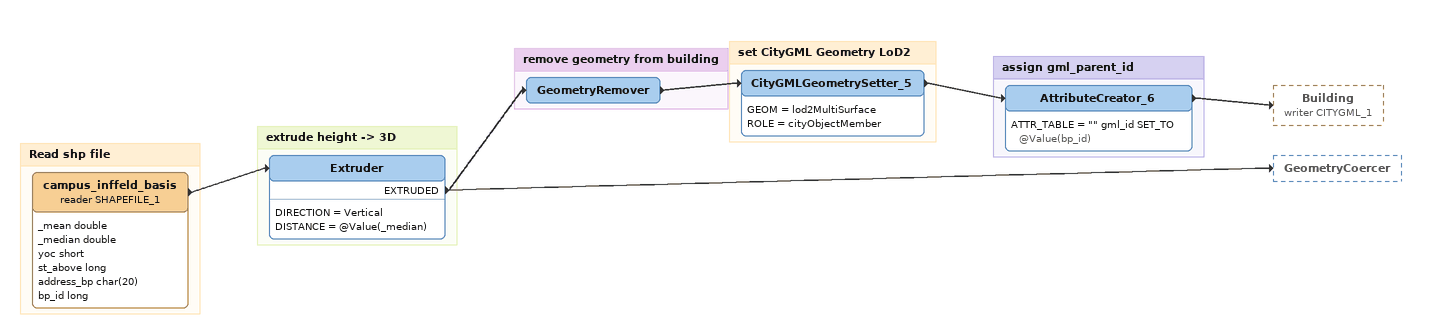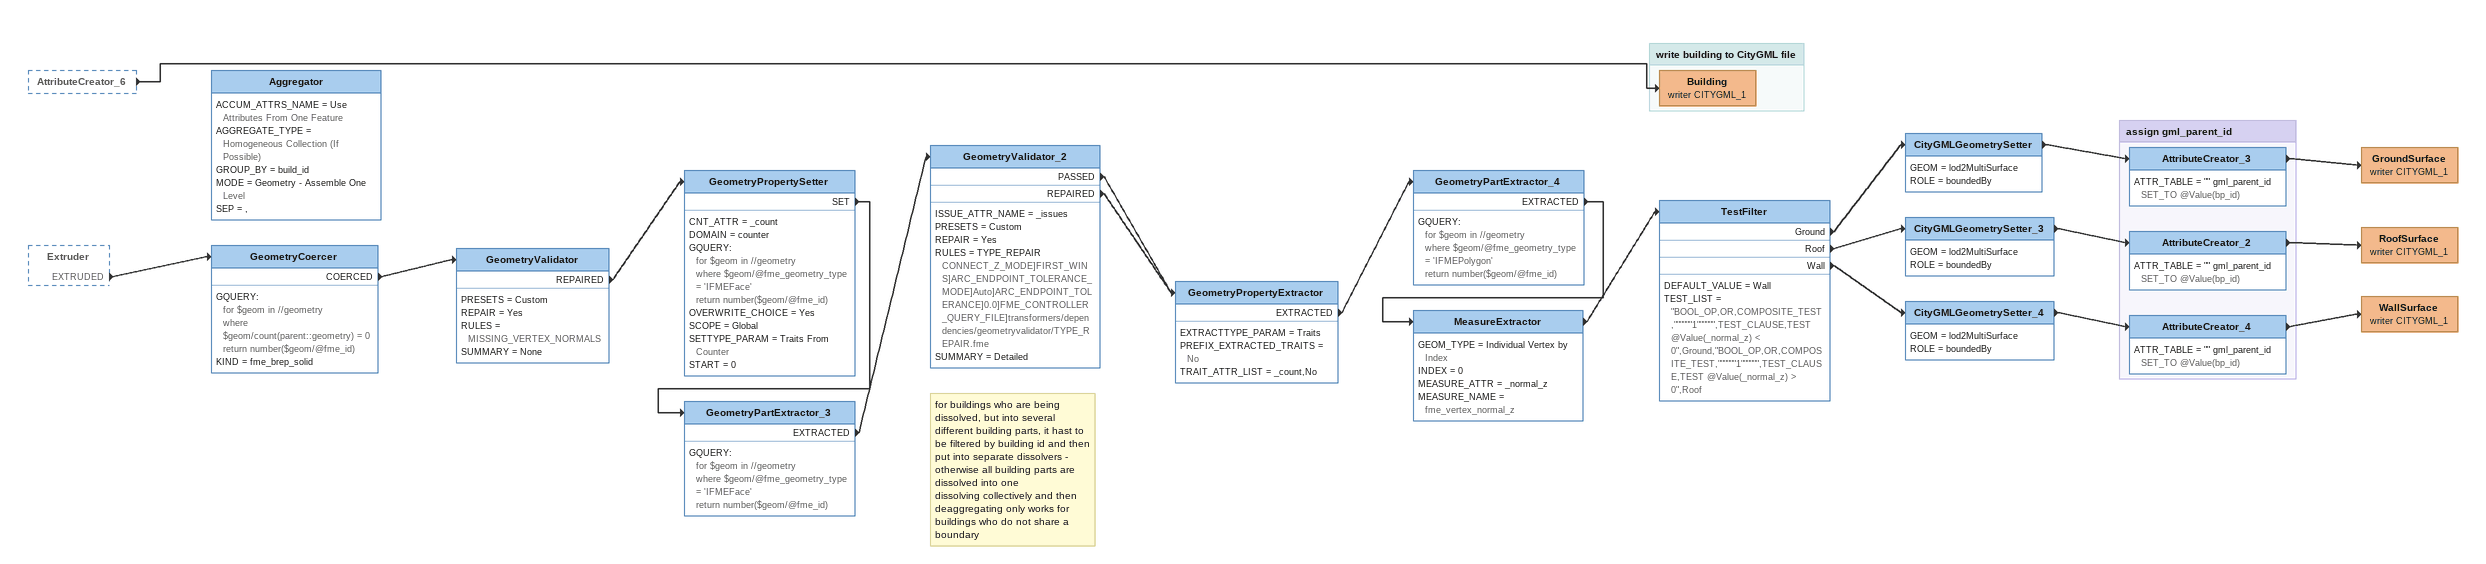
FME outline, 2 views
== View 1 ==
Bookmark: Read shp file
campus_inffeld_basis (reader SHAPEFILE_1)
    attributes: _mean double, _median double, yoc short, st_above long, address_bp char(20), bp_id long
    -> Extruder

Bookmark: extrude height -> 3D
Extruder
    DIRECTION = Vertical
    DISTANCE = @Value(_median)
    EXTRUDED -> GeometryRemover
    EXTRUDED -> GeometryCoercer

Bookmark: remove geometry from building
GeometryRemover
    -> CityGMLGeometrySetter_5

Bookmark: set CityGML Geometry LoD2
CityGMLGeometrySetter_5
    GEOM = lod2MultiSurface
    ROLE = cityObjectMember
    -> AttributeCreator_6

Bookmark: assign gml_parent_id
AttributeCreator_6
    ATTR_TABLE = "" gml_id SET_TO @Value(bp_id)
    -> Building (writer CITYGML_1)

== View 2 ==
AttributeCreator_6 [outside]
    -> Building (writer CITYGML_1)
Extruder [outside]
    EXTRUDED -> GeometryCoercer
GeometryCoercer
    GQUERY:
      for $geom in //geometry
      where $geom/count(parent::geometry) = 0
      return number($geom/@fme_id)
    KIND = fme_brep_solid
    COERCED -> GeometryValidator
GeometryValidator
    PRESETS = Custom
    REPAIR = Yes
    RULES = MISSING_VERTEX_NORMALS
    SUMMARY = None
    REPAIRED -> GeometryPropertySetter
GeometryPropertySetter
    CNT_ATTR = _count
    DOMAIN = counter
    GQUERY:
      for $geom in //geometry
      where $geom/@fme_geometry_type = 'IFMEFace'
      return number($geom/@fme_id)
    OVERWRITE_CHOICE = Yes
    SCOPE = Global
    SETTYPE_PARAM = Traits From Counter
    START = 0
    SET -> GeometryPartExtractor_3
GeometryPartExtractor_3
    GQUERY:
      for $geom in //geometry
      where $geom/@fme_geometry_type = 'IFMEFace'
      return number($geom/@fme_id)
    EXTRACTED -> GeometryValidator_2
GeometryValidator_2
    ISSUE_ATTR_NAME = _issues
    PRESETS = Custom
    REPAIR = Yes
    RULES = TYPE_REPAIR CONNECT_Z_MODE]FIRST_WINS]ARC_ENDPOINT_TOLERANCE_MODE]Auto]ARC_ENDPOINT_TOLERANCE]0.0]FME_CONTROLLER_QUERY_FILE]transformers/dependencies/geometryvalidator/TYPE_REPAIR.fme
    SUMMARY = Detailed
    PASSED -> GeometryPropertyExtractor
    REPAIRED -> GeometryPropertyExtractor
Note: for buildings who are being dissolved, but into several different building parts, it hast to be filtered by building id and then put into separate dissolvers - otherwise all building parts are dissolved into one / dissolving collectively and then deaggregating only works for buildings who do not share a boundary
GeometryPropertyExtractor
    EXTRACTTYPE_PARAM = Traits
    PREFIX_EXTRACTED_TRAITS = No
    TRAIT_ATTR_LIST = _count,No
    EXTRACTED -> GeometryPartExtractor_4
GeometryPartExtractor_4
    GQUERY:
      for $geom in //geometry
      where $geom/@fme_geometry_type = 'IFMEPolygon'
      return number($geom/@fme_id)
    EXTRACTED -> MeasureExtractor
MeasureExtractor
    GEOM_TYPE = Individual Vertex by Index
    INDEX = 0
    MEASURE_ATTR = _normal_z
    MEASURE_NAME = fme_vertex_normal_z
    -> TestFilter
TestFilter
    DEFAULT_VALUE = Wall
    TEST_LIST = "BOOL_OP,OR,COMPOSITE_TEST,""""""1"""""",TEST_CLAUSE,TEST @Value(_normal_z) < 0",Ground,"BOOL_OP,OR,COMPOSITE_TEST,""""""1"""""",TEST_CLAUSE,TEST @Value(_normal_z) > 0",Roof
    Ground -> CityGMLGeometrySetter
    Roof -> CityGMLGeometrySetter_3
    Wall -> CityGMLGeometrySetter_4
CityGMLGeometrySetter
    GEOM = lod2MultiSurface
    ROLE = boundedBy
    -> AttributeCreator_3
GroundSurface (writer CITYGML_1)
CityGMLGeometrySetter_3
    GEOM = lod2MultiSurface
    ROLE = boundedBy
    -> AttributeCreator_2
RoofSurface (writer CITYGML_1)
CityGMLGeometrySetter_4
    GEOM = lod2MultiSurface
    ROLE = boundedBy
    -> AttributeCreator_4
WallSurface (writer CITYGML_1)
Aggregator
    ACCUM_ATTRS_NAME = Use Attributes From One Feature
    AGGREGATE_TYPE = Homogeneous Collection (If Possible)
    GROUP_BY = build_id
    MODE = Geometry - Assemble One Level
    SEP = ,

Bookmark: write building to CityGML file
Building (writer CITYGML_1)

Bookmark: assign gml_parent_id
AttributeCreator_3
    ATTR_TABLE = "" gml_parent_id SET_TO @Value(bp_id)
    -> GroundSurface (writer CITYGML_1)
AttributeCreator_2
    ATTR_TABLE = "" gml_parent_id SET_TO @Value(bp_id)
    -> RoofSurface (writer CITYGML_1)
AttributeCreator_4
    ATTR_TABLE = "" gml_parent_id SET_TO @Value(bp_id)
    -> WallSurface (writer CITYGML_1)
